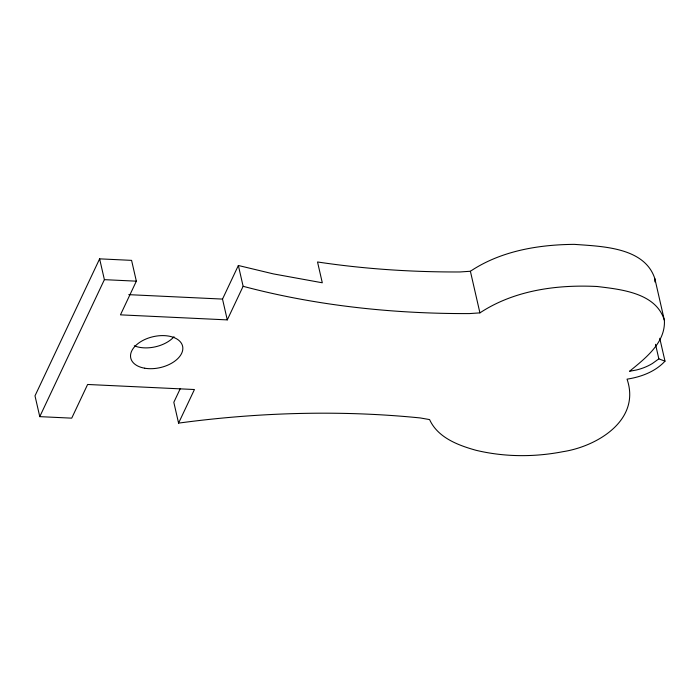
<?xml version="1.0" encoding="UTF-8"?>
<svg xmlns="http://www.w3.org/2000/svg" width="700" height="700" viewBox="0 0 700 700"><rect width="100%" height="100%" fill="white"/><g stroke="black" fill="none" stroke-linecap="round" stroke-linejoin="round"><path stroke-width="1.05" d="M665 361.165L658.849 358.864L652.374 363.527A35.998 21.464 -12.9 0 1 636.396 369.994L629.519 371.28C645.173 358.435 665.639 342.816 664.387 320.311L654.859 278.696C644.621 247.056 601.738 246.426 574.341 244.361C538.37 244.641 500.798 250.924 470.391 271.259L459.952 271.967A692.808 413.07 -12.9 0 1 317.529 261.975L322.297 282.783L273.385 273.892L238.359 265.493L243.127 286.3L227.281 319.891L120.461 314.851L136.351 281.172L131.582 260.365L99.619 258.851L35 395.841L39.769 416.64L71.724 418.154L87.614 384.475L194.434 389.524L178.579 423.115A692.808 413.07 -12.9 0 1 420.245 417.944L429.581 419.589C437.797 437.675 458.15 445.314 476.026 450.293C504.455 457.1 534.319 457.24 562.975 451.675C597.266 446.39 641.034 420.088 627.051 379.155C641.043 376.976 655.191 371.787 665 361.165L659.759 338.284M39.769 416.64L104.388 279.659L99.619 258.851M180.346 388.474L173.819 402.308L178.579 423.115M227.281 319.891L222.513 299.084L238.359 265.493M243.127 286.3A692.808 413.07 -12.9 0 0 469.481 313.582L479.92 312.874C514.168 290.264 556.894 284.471 597.153 286.501C621.224 289.424 656.171 292.889 664.387 320.311M104.388 279.659L136.351 281.172M128.774 294.656L222.513 299.084M655.515 344.295L658.849 358.864M470.391 271.259L479.92 312.874M654.859 278.696L654.903 281.925M174.029 336.752A26.591 15.855 -12.9 0 1 134.312 345.809M144.681 368.209A26.591 15.855 -12.9 0 0 182.814 347.611A26.591 15.855 -12.9 0 0 142.564 340.629A26.591 15.855 -12.9 0 0 144.681 368.209"/></g></svg>
